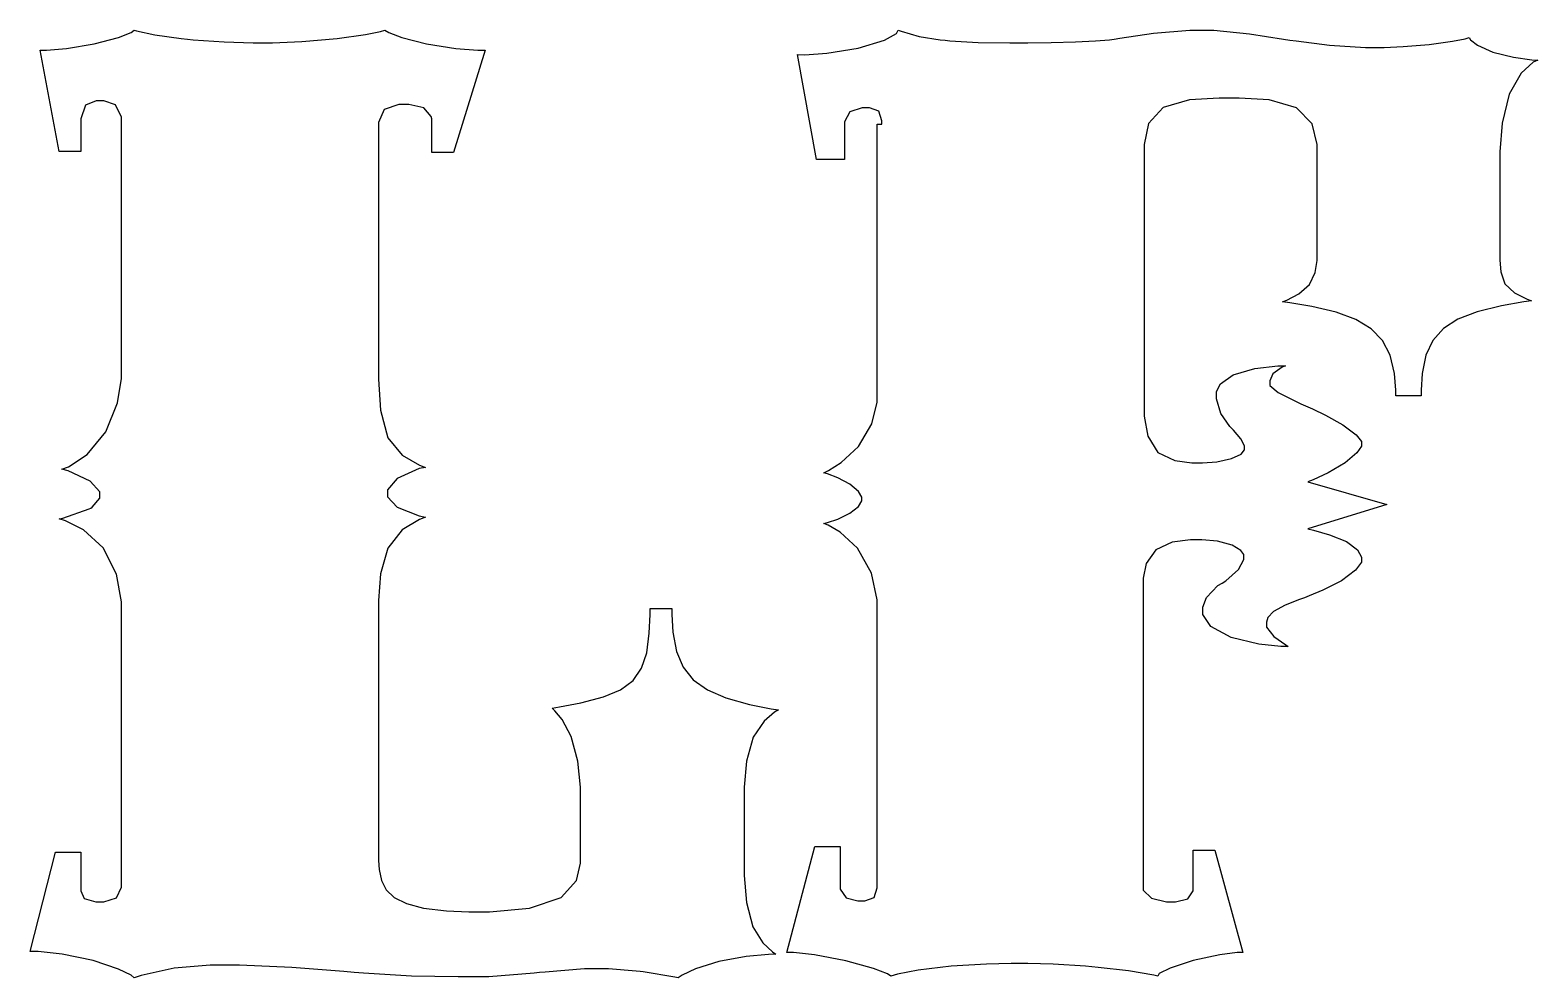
# Model space of a CAD drawing. Extents: x 59 to 294, y 44 to 310.
# Drawn here: x 235.7 to 294.5, y 44.1 to 81 of the extents above; entities that cross this region are included whole.
import ezdxf

# ---------------------------------------------------------------- set-up
doc = ezdxf.new("R2010")
doc.units = 0
doc.header["$MEASUREMENT"] = 0

msp = doc.modelspace()

# ---------------------------------------------------------------- linework, layer by layer
at = {"color": 42}
for points in [[(239.254, 77.4707), (239.254, 77.6358), (239.015, 78.1279), (238.559, 78.2807), (238.408, 78.2807), (238.268, 78.2807), (237.851, 78.1043), (237.666, 77.5751), (237.666, 77.3987), (237.666, 76.3062), (236.82, 76.3062), (236.079, 80.2569), (236.334, 80.2569), (237.103, 80.3243), (238.19, 80.5007), (239.139, 80.7491), (239.624, 80.9364), (239.748, 81.0327), (239.837, 81.0066), (240.55, 80.8563), (241.581, 80.7074), (241.829, 80.6799), (242.04, 80.6538), (243.253, 80.5713), (244.381, 80.5395), (244.758, 80.5395), (245.138, 80.5395), (246.28, 80.5879), (247.654, 80.7074), (248.77, 80.8672), (249.344, 80.9805), (249.52, 81.0327), (249.668, 80.9378), (250.176, 80.7491), (251.146, 80.5007), (252.282, 80.3243), (253.146, 80.2569), (253.435, 80.2569), (252.2, 76.2702), (251.354, 76.2702), (251.354, 77.5751), (251.327, 77.6732), (251.044, 78.0038), (250.456, 78.1403), (250.26, 78.1403), (250.067, 78.1403), (249.488, 77.9378), (249.273, 77.4291), (249.273, 77.2583), (249.273, 67.8395), (249.273, 67.4342), (249.35, 66.2174), (249.634, 65.1496), (250.195, 64.4659), (250.869, 64.0842), (251.108, 63.9932), (250.86, 63.9491), (249.995, 63.5621), (249.626, 63.1197), (249.626, 62.9708), (249.626, 62.84), (249.995, 62.4459), (250.86, 62.1069), (251.108, 62.0529), (250.866, 61.9622), (250.195, 61.5569), (249.634, 60.8499), (249.35, 59.847), (249.273, 58.8038), (249.273, 58.4549), (249.273, 48.7895), (249.273, 48.671), (249.294, 48.314), (249.382, 47.8938), (249.567, 47.5312), (249.881, 47.2295), (250.358, 46.9896), (251.029, 46.8161), (251.926, 46.7099), (252.793, 46.6729), (253.082, 46.6729), (253.6, 46.6729), (255.159, 46.8161), (256.394, 47.2295), (256.986, 47.8938), (257.139, 48.5662), (257.139, 48.7895), (257.139, 51.1888), (257.139, 51.5288), (257.037, 52.5473), (256.777, 53.5079), (256.424, 54.1651), (256.148, 54.5084), (256.046, 54.6104), (256.325, 54.6559), (257.161, 54.8143), (258.04, 55.0429), (258.709, 55.3268), (259.194, 55.6906), (259.524, 56.1633), (259.727, 56.7683), (259.828, 57.5359), (259.857, 58.2524), (259.857, 58.4909), (260.703, 58.4909), (260.703, 58.262), (260.745, 57.573), (260.886, 56.818), (261.145, 56.2021), (261.539, 55.7086), (262.091, 55.3159), (262.815, 55.0044), (263.735, 54.7522), (264.582, 54.5853), (264.866, 54.5402), (264.713, 54.452), (264.298, 54.1059), (263.876, 53.4734), (263.615, 52.5364), (263.525, 51.5264), (263.525, 51.1888), (263.525, 48.4367), (263.525, 48.0882), (263.613, 47.0394), (263.864, 46.0911), (264.254, 45.4614), (264.623, 45.1129), (264.76, 45.0151), (264.469, 45.0095), (263.598, 44.927), (262.537, 44.7283), (261.634, 44.4444), (261.108, 44.2034), (260.949, 44.0972), (260.826, 44.1247), (259.591, 44.3272), (259.468, 44.3438), (259.318, 44.3537), (258.239, 44.45), (257.881, 44.45), (257.298, 44.45), (255.762, 44.3191), (255.552, 44.3096), (255.339, 44.2831), (253.567, 44.1332), (252.978, 44.1332), (252.371, 44.1332), (250.555, 44.1688), (248.69, 44.275), (248.32, 44.3096), (247.923, 44.3452), (245.889, 44.5036), (243.85, 44.5904), (243.17, 44.5904), (242.705, 44.5904), (241.312, 44.4761), (240.021, 44.1854), (239.748, 44.0972), (239.624, 44.2034), (239.134, 44.4362), (238.142, 44.7682), (236.94, 45.0204), (236.003, 45.1196), (235.692, 45.1196), (236.678, 49.0001), (237.666, 49.0001), (237.666, 47.589), (237.666, 47.4899), (237.798, 47.1921), (238.254, 47.0598), (238.408, 47.0598), (238.569, 47.0598), (239.055, 47.2144), (239.254, 47.6278), (239.254, 47.7654), (239.254, 58.3847), (239.254, 58.7456), (239.061, 59.8262), (238.538, 60.8598), (237.765, 61.5555), (237.065, 61.9054), (236.82, 61.9827), (236.969, 62.0187), (237.993, 62.3715), (238.055, 62.4057), (238.115, 62.4417), (238.408, 62.7863), (238.408, 62.9006), (238.408, 63.0382), (238.037, 63.4517), (237.173, 63.8623), (236.926, 63.923), (237.191, 64.0112), (237.914, 64.491), (238.645, 65.3838), (239.098, 66.5081), (239.254, 67.455), (239.254, 67.7693), (239.254, 77.4707)], [(268.887, 77.3645), (268.887, 77.494), (268.771, 77.8813), (268.407, 77.9999), (268.288, 77.9999), (268.125, 77.9999), (267.638, 77.851), (267.442, 77.4594), (267.442, 77.3285), (267.442, 75.9876), (266.347, 75.9876), (265.606, 80.0806), (265.89, 80.0735), (266.748, 80.1356), (267.973, 80.3328), (268.994, 80.6415), (269.464, 80.9032), (269.522, 81.0327), (269.645, 80.9886), (270.346, 80.7861), (271.17, 80.6552), (271.356, 80.6457), (271.541, 80.6192), (272.649, 80.5533), (273.876, 80.5395), (274.285, 80.5395), (274.586, 80.5395), (275.492, 80.5476), (276.436, 80.5713), (277.221, 80.614), (277.77, 80.6609), (277.953, 80.6799), (278.164, 80.7159), (279.479, 80.9103), (280.901, 81.0327), (281.376, 81.0327), (281.836, 81.0327), (283.218, 80.8923), (284.55, 80.6813), (284.798, 80.6457), (285.044, 80.6111), (286.336, 80.4513), (287.748, 80.3631), (288.219, 80.3631), (288.466, 80.3631), (289.208, 80.3949), (290.226, 80.4788), (291.131, 80.6016), (291.624, 80.6979), (291.783, 80.7501), (291.837, 80.6581), (292.117, 80.4443), (292.712, 80.1783), (293.513, 79.9772), (294.225, 79.8809), (294.463, 79.8682), (294.282, 79.7789), (293.814, 79.3556), (293.351, 78.5428), (293.074, 77.4044), (292.982, 76.2896), (292.982, 75.9174), (292.982, 72.2133), (292.982, 72.063), (293.015, 71.6125), (293.175, 71.151), (293.547, 70.7898), (294.043, 70.5446), (294.217, 70.4854), (293.923, 70.4441), (293.048, 70.2896), (292.1, 70.0553), (291.35, 69.766), (290.781, 69.4009), (290.372, 68.9391), (290.103, 68.363), (289.957, 67.6494), (289.913, 66.9988), (289.913, 66.7812), (288.925, 66.7812), (288.925, 66.9988), (288.871, 67.6494), (288.702, 68.3616), (288.403, 68.9377), (287.963, 69.3967), (287.366, 69.7576), (286.603, 70.0401), (285.656, 70.2649), (284.801, 70.4109), (284.515, 70.4494), (284.676, 70.5129), (285.141, 70.7552), (285.556, 71.1207), (285.785, 71.592), (285.856, 72.0591), (285.856, 72.2133), (285.856, 76.3062), (285.856, 76.5736), (285.663, 77.3755), (285.057, 78.008), (283.996, 78.311), (282.824, 78.3869), (282.435, 78.3869), (282.047, 78.3869), (280.888, 78.3153), (279.862, 78.0217), (279.292, 77.3906), (279.117, 76.5775), (279.117, 76.3062), (279.117, 66.252), (279.117, 65.9927), (279.254, 65.2127), (279.655, 64.5763), (280.308, 64.2578), (280.977, 64.1696), (281.2, 64.1696), (281.386, 64.1696), (281.947, 64.2137), (282.525, 64.3336), (282.9, 64.5128), (283.034, 64.6797), (283.034, 64.7347), (283.034, 64.8286), (282.879, 65.1097), (282.601, 65.4403), (282.539, 65.5105), (282.451, 65.5821), (282.107, 66.0894), (281.94, 66.6612), (281.94, 66.8514), (281.94, 66.9505), (282.099, 67.2469), (282.592, 67.5968), (283.428, 67.849), (284.322, 67.9457), (284.621, 67.9457), (284.497, 67.9016), (284.135, 67.637), (284.022, 67.3654), (284.022, 67.2744), (284.022, 67.1834), (284.339, 66.9092), (285.221, 66.464), (285.503, 66.3582), (285.674, 66.2795), (286.184, 66.0287), (286.861, 65.6484), (287.377, 65.2611), (287.584, 64.9993), (287.584, 64.9111), (287.584, 64.8243), (287.412, 64.5612), (286.953, 64.171), (286.289, 63.7812), (285.703, 63.5081), (285.503, 63.4298), (288.572, 62.5479), (285.503, 61.5957), (285.715, 61.5474), (286.348, 61.3696), (287.007, 61.1022), (287.433, 60.7826), (287.584, 60.4933), (287.584, 60.3952), (287.584, 60.2933), (287.36, 59.986), (286.803, 59.5753), (286.081, 59.2046), (285.543, 58.9802), (285.361, 58.9139), (285.171, 58.849), (284.609, 58.626), (284.157, 58.3766), (283.936, 58.141), (283.88, 57.9547), (283.88, 57.8915), (283.88, 57.7688), (284.171, 57.398), (284.639, 57.0713), (284.728, 57.0096), (284.441, 57.0163), (283.582, 57.1059), (282.513, 57.3581), (281.719, 57.7896), (281.41, 58.2634), (281.41, 58.4207), (281.41, 58.5474), (281.543, 58.9234), (281.992, 59.3908), (282.152, 59.479), (282.301, 59.5672), (282.8, 60.0082), (282.998, 60.4051), (282.998, 60.5374), (282.998, 60.5924), (282.885, 60.755), (282.543, 60.9604), (281.97, 61.1117), (281.365, 61.171), (281.164, 61.171), (280.925, 61.171), (280.213, 61.0761), (279.567, 60.7755), (279.199, 60.2492), (279.083, 59.6717), (279.083, 59.479), (279.083, 47.625), (279.083, 47.5188), (279.404, 47.1978), (279.983, 47.0598), (280.176, 47.0598), (280.337, 47.0598), (280.823, 47.1798), (281.023, 47.4871), (281.023, 47.589), (281.023, 49.0721), (281.869, 49.0721), (282.964, 45.0854), (282.738, 45.0854), (282.062, 44.9972), (281.026, 44.7724), (280.129, 44.4761), (279.707, 44.2655), (279.647, 44.1674), (279.496, 44.2034), (278.504, 44.3713), (277.318, 44.5036), (277.071, 44.5202), (276.824, 44.5477), (275.568, 44.632), (274.578, 44.6624), (274.249, 44.6624), (273.928, 44.6624), (272.965, 44.6345), (271.599, 44.5477), (270.305, 44.395), (269.5, 44.2447), (269.24, 44.1674), (269.116, 44.2556), (268.57, 44.4609), (267.488, 44.7587), (266.267, 44.9915), (265.453, 45.0854), (265.183, 45.0854), (266.277, 49.2125), (267.265, 49.2125), (267.265, 47.661), (267.265, 47.5506), (267.502, 47.22), (267.958, 47.0958), (268.111, 47.0958), (268.231, 47.0958), (268.595, 47.2281), (268.71, 47.6056), (268.71, 47.7312), (268.71, 58.4909), (268.71, 58.8338), (268.489, 59.8632), (267.947, 60.8376), (267.266, 61.4673), (266.796, 61.7432), (266.63, 61.8063), (266.767, 61.8395), (267.173, 61.976), (267.647, 62.2046), (267.983, 62.472), (268.111, 62.6869), (268.111, 62.7585), (268.111, 62.8329), (267.983, 63.0534), (267.647, 63.3374), (267.173, 63.5882), (266.767, 63.7438), (266.63, 63.7826), (266.808, 63.8651), (267.31, 64.1823), (267.987, 64.8106), (268.504, 65.683), (268.71, 66.5332), (268.71, 66.8154), (268.71, 77.3645), (268.887, 77.3645)]]:
    msp.add_lwpolyline(points, close=True, dxfattribs=at)

doc.saveas('drawing.dxf')
